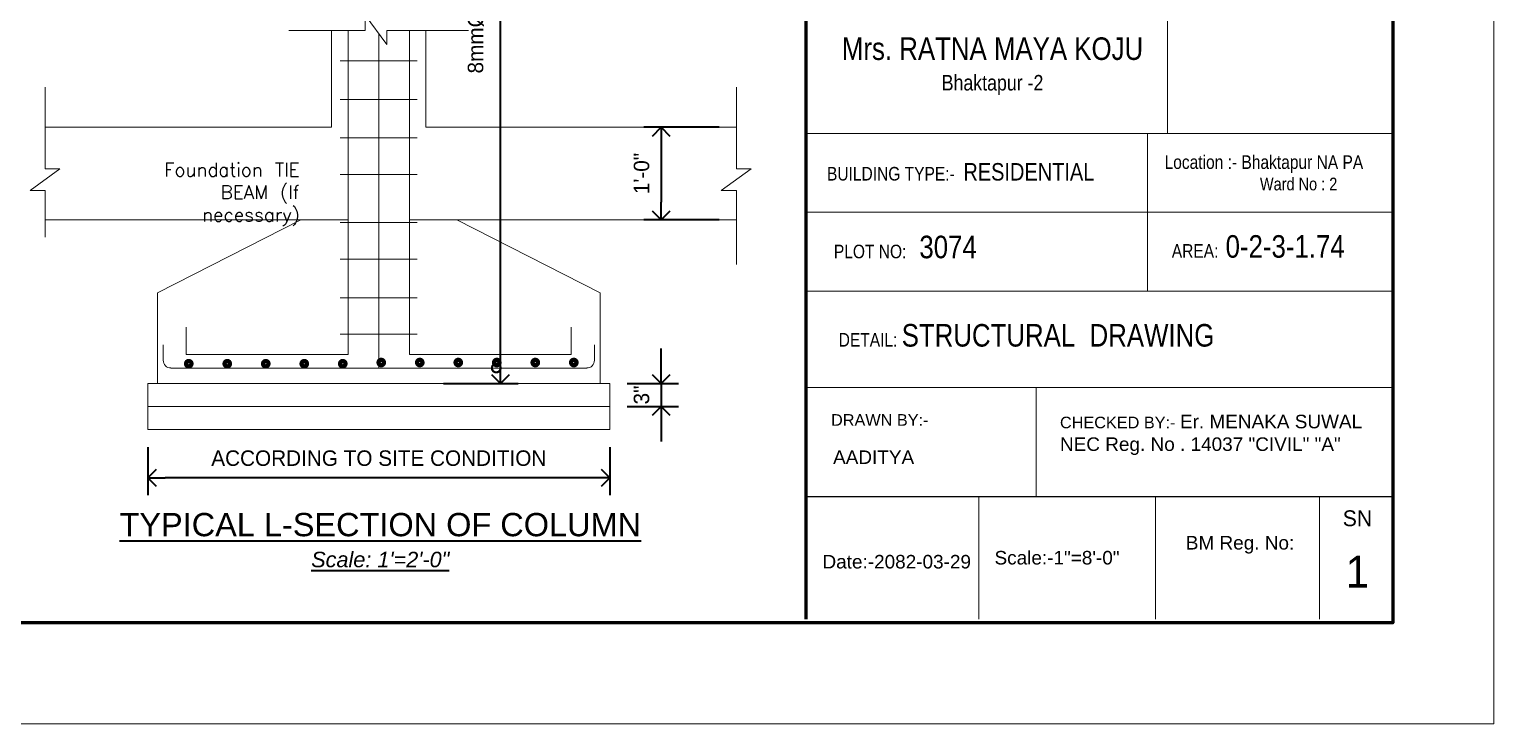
# Model space of a CAD drawing. Header units: inches. Extents: x -12073856 to 12321241, y -1226296 to 1319224.
# Drawn here: x 130506 to 131261, y 48104 to 48463 of the extents above; entities that cross this region are included whole.
import ezdxf

# ---------------------------------------------------------------- set-up
doc = ezdxf.new("R2010")
doc.units = ezdxf.units.IN
doc.header["$MEASUREMENT"] = 0
doc.header["$PDMODE"] = 35
for name, color, linetype, lineweight in [('BORDER', 7, 'Continuous', 60), ('DIM', 6, 'Continuous', 9), ('Hatch', 9, 'Continuous', 9), ('OUTLINE', 1, 'Continuous', 25), ('Rebars', 1, 'Continuous', 13), ('Sill', 4, 'Continuous', 0), ('STIRRUPS', 14, 'Continuous', 18), ('texts', 152, 'Continuous', 35), ('Window', 3, 'Continuous', 0)]:
    doc.layers.add(name, color=color, linetype=linetype, lineweight=lineweight)
doc.styles.add('Capt 1', font='arial.ttf', dxfattribs={"height": 12})
doc.styles.add('PAGE LAYOUT', font='comic.ttf', dxfattribs={"height": 8})
doc.styles.add('PRABIN', font='BKANT.TTF', dxfattribs={"height": 8})
doc.styles.add('S2', font='txt.shx', dxfattribs={"height": 3})
doc.styles.get("Standard").update_dxf_attribs({"font": 'arial.ttf'})
doc.styles.add('style4', font='ARIALN.TTF', dxfattribs={"height": 11})
doc.dimstyles.new("Copy of S-2'", dxfattribs={"dimscale": 96, "dimtxt": 9, "dimasz": 0.09375, "dimexe": 0.09375, "dimexo": 0.09375, "dimgap": 0.0625, "dimtad": 1, "dimdec": 0, "dimlfac": 0.25, "dimzin": 3, "dimdsep": 46, "dimlunit": 3, "dimtxsty": 'PRABIN', "dimblk": 'OPEN90', "dimcen": 0.09375, "dimdle": 0.09375, "dimclrd": 256, "dimclre": 34, "dimclrt": 256, "dimadec": 0, "dimazin": 1, "dimtfac": 1, "dimtdec": 0, "dimtix": 1, "dimtmove": 0, "dimatfit": 3, "dimldrblk": 'DOTSMALL', "dimfxl": 1, "dimtolj": 1, "dimtzin": 1, "dimarcsym": 0})

# ---------------------------------------------------------------- blocks, each defined once
blk = doc.blocks.new('_Open90')
at = {"color": 0, "linetype": 'ByBlock', "lineweight": -2}
for p, q in [((0, 0), (-1, 0)), ((-0.5, 0.5), (0, 0)), ((0, 0), (-0.5, -0.5))]:
    blk.add_line(p, q, dxfattribs=at)
blk = doc.blocks.new('*D807')
at = {"layer": 'Defpoints', "color": 0, "transparency": 16777216}
for p in [(98328.79, -11583.06), (98567.25, -11583.06), (98328.79, -11607.94)]:
    blk.add_point(p, dxfattribs=at)
at = {"layer": 'DIM', "color": 34, "lineweight": -2, "transparency": 16777216}
for p, q in [((98328.79, -11592.06), (98328.79, -11616.94)), ((98567.25, -11592.06), (98567.25, -11616.94))]:
    blk.add_line(p, q, dxfattribs=at)
at = {"layer": 'DIM', "lineweight": -2, "transparency": 16777216}
blk.add_line((98558.25, -11607.94), (98337.79, -11607.94), dxfattribs=at)
at = {"layer": 'DIM', "lineweight": -2, "transparency": 16777216, "xscale": 9, "yscale": 9, "zscale": 9, "rotation": 180}
blk.add_blockref('_Open90', (98328.79, -11607.94), dxfattribs=at)
at = {"layer": 'DIM', "lineweight": -2, "transparency": 16777216, "xscale": 9, "yscale": 9, "zscale": 9}
blk.add_blockref('_Open90', (98567.25, -11607.94), dxfattribs=at)
at = {"layer": 'DIM', "transparency": 16777216, "insert": (98448.02, -11597.82), "char_height": 8, "attachment_point": 5, "style": 'PRABIN'}
blk.add_mtext('\\A1;ACCORDING TO SITE CONDITION', dxfattribs=at)
blk = doc.blocks.new('_DotSmall')
at = {"color": 0, "linetype": 'ByBlock', "const_width": 0.5}
blk.add_lwpolyline([(-0.0625, 0, 1), (0.0625, 0, 1)], format="xyb", close=True, dxfattribs=at)
blk = doc.blocks.new('*D816')
at = {"layer": 'Defpoints', "color": 0, "transparency": 16777216}
for p in [(98567.25, -11559.21), (98567.25, -11571.14), (98593.74, -11571.14)]:
    blk.add_point(p, dxfattribs=at)
at = {"layer": 'DIM', "lineweight": -2, "transparency": 16777216}
for p, q in [((98593.74, -11550.21), (98593.74, -11541.21)), ((98593.74, -11559.21), (98593.74, -11571.14)), ((98593.74, -11580.14), (98593.74, -11589.14))]:
    blk.add_line(p, q, dxfattribs=at)
at = {"layer": 'DIM', "color": 34, "lineweight": -2, "transparency": 16777216}
for p, q in [((98576.25, -11559.21), (98602.74, -11559.21)), ((98576.25, -11571.14), (98602.74, -11571.14))]:
    blk.add_line(p, q, dxfattribs=at)
at = {"layer": 'DIM', "lineweight": -2, "transparency": 16777216, "xscale": 9, "yscale": 9, "zscale": 9}
for p, rotation in [((98593.74, -11559.21), 270), ((98593.74, -11571.14), 90)]:
    blk.add_blockref('_Open90', p, dxfattribs=dict(at, rotation=rotation))
at = {"layer": 'DIM', "transparency": 16777216, "insert": (98583.64, -11565.18), "char_height": 8, "attachment_point": 5, "rotation": 90, "style": 'PRABIN'}
blk.add_mtext('\\A1;3"', dxfattribs=at)
blk = doc.blocks.new('*D817')
at = {"layer": 'Defpoints', "color": 0, "transparency": 16777216}
for p in [(98472.36, -11134.62), (98510.86, -11134.62), (98472.36, -11559.21)]:
    blk.add_point(p, dxfattribs=at)
at = {"layer": 'DIM', "color": 34, "lineweight": -2, "transparency": 16777216}
for p, q in [((98481.36, -11134.62), (98519.86, -11134.62)), ((98481.36, -11559.21), (98519.86, -11559.21))]:
    blk.add_line(p, q, dxfattribs=at)
at = {"layer": 'DIM', "lineweight": -2, "transparency": 16777216}
blk.add_line((98510.86, -11550.21), (98510.86, -11143.62), dxfattribs=at)
at = {"layer": 'DIM', "lineweight": -2, "transparency": 16777216, "xscale": 9, "yscale": 9, "zscale": 9}
for p, rotation in [((98510.86, -11134.62), 90), ((98510.86, -11559.21), 270)]:
    blk.add_blockref('_Open90', p, dxfattribs=dict(at, rotation=rotation))
at = {"layer": 'DIM', "transparency": 16777216, "insert": (98499.13, -11344.42), "char_height": 8, "attachment_point": 5, "rotation": 90, "style": 'PRABIN'}
blk.add_mtext('\\A1;8mm%%C siirrups @ 4"c/c', dxfattribs=at)
blk = doc.blocks.new('*D818')
at = {"layer": 'Defpoints', "color": 0, "ltscale": 0.1, "transparency": 16777216}
for p in [(98632.63, -11427.07), (98593.74, -11474.76), (98632.63, -11474.76)]:
    blk.add_point(p, dxfattribs=at)
at = {"layer": 'OUTLINE', "color": 34, "lineweight": -2, "ltscale": 0.1, "transparency": 16777216}
for p, q in [((98623.63, -11427.07), (98584.74, -11427.07)), ((98623.63, -11474.76), (98584.74, -11474.76))]:
    blk.add_line(p, q, dxfattribs=at)
at = {"layer": 'OUTLINE', "lineweight": -2, "ltscale": 0.1, "transparency": 16777216}
blk.add_line((98593.74, -11436.07), (98593.74, -11465.76), dxfattribs=at)
at = {"layer": 'OUTLINE', "lineweight": -2, "ltscale": 0.1, "transparency": 16777216, "xscale": 9, "yscale": 9, "zscale": 9}
for p, rotation in [((98593.74, -11427.07), 90), ((98593.74, -11474.76), 270)]:
    blk.add_blockref('_Open90', p, dxfattribs=dict(at, rotation=rotation))
at = {"layer": 'OUTLINE', "lineweight": 18, "ltscale": 0.1, "transparency": 16777216, "insert": (98583.64, -11450.91), "char_height": 8, "attachment_point": 5, "rotation": 90, "style": 'PRABIN'}
blk.add_mtext('\\A1;1\'-0"', dxfattribs=at)
blk = doc.blocks.new('FGDF')
at = {"layer": 'DIM'}
for p, q in [((98328.79, -11583.06), (98328.79, -11559.21)), ((98470.37, -11583.06), (98425.66, -11583.06))]:
    blk.add_line(p, q, dxfattribs=at)
at = {"layer": 'Hatch'}
blk.add_line((98508.55, -11551.27), (98517.57, -11551.27), dxfattribs=at)
at = {"layer": 'Hatch', "const_width": 2.25}
for points in [[(98348.55, -11549.06, 1), (98351.3, -11549.06, 1)], [(98368.43, -11549.06, 1), (98371.17, -11549.06, 1)], [(98388.3, -11549.06, 1), (98391.04, -11549.06, 1)], [(98408.17, -11549.06, 1), (98410.91, -11549.06, 1)], [(98428.04, -11549.06, 1), (98430.79, -11549.06, 1)], [(98447.91, -11548.44, 1), (98450.66, -11548.44, 1)], [(98467.79, -11548.44, 1), (98470.53, -11548.44, 1)], [(98487.66, -11548.44, 1), (98490.4, -11548.44, 1)], [(98507.53, -11548.44, 1), (98510.27, -11548.44, 1)], [(98527.4, -11548.44, 1), (98530.15, -11548.44, 1)], [(98547.27, -11548.44, 1), (98550.02, -11548.44, 1)]]:
    blk.add_lwpolyline(points, format="xyb", close=True, dxfattribs=at)
at = {"layer": 'OUTLINE', "lineweight": 18, "ltscale": 0.1}
for p, q in [((98423.67, -11377.11), (98423.67, -11427.07)), ((98472.36, -11377.12), (98472.36, -11427.07)), ((98275.84, -11427.07), (98423.67, -11427.07)), ((98472.36, -11427.07), (98632.63, -11427.07)), ((98275.84, -11474.76), (98423.67, -11474.76)), ((98407.78, -11474.76), (98333.75, -11512.52)), ((98432.12, -11474.76), (98407.78, -11474.76)), ((98463.91, -11474.76), (98488.26, -11474.76)), ((98472.36, -11474.76), (98632.63, -11474.76)), ((98562.28, -11512.52), (98488.26, -11474.76)), ((98333.75, -11559.21), (98333.75, -11512.52)), ((98562.28, -11559.21), (98562.28, -11512.52)), ((98328.79, -11559.21), (98567.25, -11559.21)), ((98567.25, -11583.06), (98567.25, -11559.21)), ((98328.79, -11571.14), (98567.25, -11571.14)), ((98328.79, -11583.06), (98567.25, -11583.06))]:
    blk.add_line(p, q, dxfattribs=at)
for points in [[(98401.51, -11377.11), (98440.98, -11377.11), (98440.98, -11369.28), (98452.2, -11384.35), (98452.2, -11377.12), (98494.31, -11377.12)], [(98275.84, -11483.76), (98275.84, -11459.69), (98268, -11459.69), (98283.41, -11448.47), (98275.84, -11448.47), (98275.84, -11406.36)], [(98632.63, -11497.93), (98632.63, -11459.69), (98624.79, -11459.69), (98640.2, -11448.47), (98632.63, -11448.47), (98632.63, -11406.36)]]:
    blk.add_lwpolyline(points, dxfattribs=at)
at = {"layer": 'Rebars'}
for p, q in [((98432.12, -11377.11), (98432.12, -11474.76)), ((98447.99, -11474.76), (98447.99, -11378.7)), ((98463.91, -11377.12), (98463.91, -11474.76)), ((98432.12, -11474.76), (98432.12, -11544.22)), ((98447.99, -11551.27), (98447.99, -11474.76)), ((98463.91, -11474.76), (98463.91, -11544.22)), ((98348.66, -11530.14), (98348.66, -11544.22)), ((98547.38, -11530.14), (98547.38, -11544.22)), ((98336.73, -11547.29), (98336.73, -11539.34)), ((98559.3, -11547.29), (98559.3, -11539.34)), ((98432.12, -11544.22), (98348.66, -11544.22)), ((98356.61, -11544.22), (98432.12, -11544.22)), ((98463.91, -11544.22), (98547.38, -11544.22)), ((98340.71, -11551.27), (98555.33, -11551.27))]:
    blk.add_line(p, q, dxfattribs=at)
for centre, start, end in [((98340.71, -11547.29), 180, 270), ((98555.33, -11547.29), 270, 0)]:
    blk.add_arc(centre, 3.97, start, end, dxfattribs=at)
at = {"layer": 'STIRRUPS', "ltscale": 0.1}
for p, q in [((98428.09, -11392.79), (98467.89, -11392.79)), ((98428.09, -11412.66), (98467.89, -11412.66)), ((98428.09, -11432.53), (98467.89, -11432.53)), ((98428.09, -11451.41), (98467.89, -11451.41)), ((98428.09, -11476.25), (98467.89, -11476.25)), ((98428.09, -11495.13), (98467.89, -11495.13)), ((98428.09, -11515), (98467.89, -11515)), ((98428.09, -11533.88), (98467.89, -11533.88))]:
    blk.add_line(p, q, dxfattribs=at)
at = {"layer": 'Hatch', "xscale": 8.942399999999907, "yscale": 8.942399999999907, "zscale": 8.94239999999852, "rotation": 270}
blk.add_blockref('_DotSmall', (98508.63, -11551.27), dxfattribs=at)
at = {"layer": 'DIM', "insert": (98407.16, -11445.49), "char_height": 6.9552, "width": 105.3216, "attachment_point": 3, "style": 'S2'}
blk.add_mtext('Foundation TIE BEAM (If necessary)', dxfattribs=at)
at = {"layer": 'texts', "ltscale": 0.1, "insert": (98448.77, -11640.12), "char_height": 12, "width": 399.2872, "attachment_point": 5, "style": 'Capt 1'}
blk.add_mtext('{\\LTYPICAL L-SECTION OF COLUMN\\P\\fArial|b0|i1|c0|p34;\\H0.66667x;Scale: 1\'=2\'-0"}', dxfattribs=at)
at = {"layer": 'DIM'}
dim = blk.add_linear_dim(base=(98510.86, -11134.62), p1=(98472.36, -11559.21), p2=(98472.36, -11134.62), angle=90, text='8mm%%C siirrups @ 4"c/c', dimstyle="Copy of S-2'", dxfattribs=at)
dim.commit()
dim.dimension.update_dxf_attribs({"geometry": '*D817', "text_midpoint": (98510.86, -11344.42), "dimtype": 128})
dim = blk.add_linear_dim(base=(98593.74, -11571.14), p1=(98567.25, -11559.21), p2=(98567.25, -11571.14), angle=90, text='3"', dimstyle="Copy of S-2'", override={"dimtmove": 1}, dxfattribs=at)
dim.commit()
dim.dimension.update_dxf_attribs({"geometry": '*D816', "text_midpoint": (98583.64, -11565.18)})
dim = blk.add_linear_dim(base=(98328.79, -11607.94), p1=(98567.25, -11583.06), p2=(98328.79, -11583.06), text='ACCORDING TO SITE CONDITION', dimstyle="Copy of S-2'", dxfattribs=at)
dim.commit()
dim.dimension.update_dxf_attribs({"geometry": '*D807', "text_midpoint": (98448.02, -11597.82)})
at = {"layer": 'OUTLINE', "lineweight": 18, "ltscale": 0.1}
dim = blk.add_linear_dim(base=(98593.74, -11474.76), p1=(98632.63, -11427.07), p2=(98632.63, -11474.76), angle=90, text='1\'-0"', dimstyle="Copy of S-2'", dxfattribs=at)
dim.commit()
dim.dimension.update_dxf_attribs({"geometry": '*D818', "text_midpoint": (98583.64, -11450.91)})

msp = doc.modelspace()

# ---------------------------------------------------------------- linework, layer by layer
msp.add_line((130906.7, 48221.56), (131209.51, 48221.56))
at = {"layer": 'BORDER'}
msp.add_line((130906.68, 48158.34), (130906.68, 50247.19), dxfattribs=at)
msp.add_lwpolyline([(131209.5, 50247.19), (131209.5, 48156.34), (128146.66, 48156.34), (128146.66, 50247.19)], close=True, dxfattribs=at)
at = {"layer": 'Window'}
for p, q in [((131093.15, 48490.12), (131093.15, 48408.9)), ((130906.68, 48408.9), (131209.5, 48408.9)), ((131082.86, 48408.85), (131082.86, 48327.58)), ((130906.68, 48368.24), (131209.5, 48368.24)), ((130906.68, 48327.58), (131209.5, 48327.58)), ((130906.68, 48327.58), (131209.5, 48327.58)), ((130906.7, 48277.88), (131209.51, 48277.88)), ((131025.32, 48277.88), (131025.32, 48221.56)), ((130906.7, 48221.56), (131209.51, 48221.56)), ((130995.78, 48221.56), (130995.78, 48158.34)), ((131086.88, 48158.34), (131086.88, 48221.56)), ((131171.55, 48158.34), (131171.55, 48221.56))]:
    msp.add_line(p, q, dxfattribs=at)
msp.add_lwpolyline([(131261.5, 50299.19), (131261.5, 48104.34), (128094.66, 48104.34), (128094.66, 50299.19)], close=True, dxfattribs=at)

# ---------------------------------------------------------------- block references
at = {"color": 5, "lineweight": 35}
msp.add_blockref('FGDF', (32238.05, 59839.12), dxfattribs=at)

# ---------------------------------------------------------------- texts
at = {"style": 'style4'}
for s, insert, char_height, width, attachment_point in [('{\\H0.9696x;Mrs. RATNA MAYA KOJU\\P\\H0.6876x;Bhaktapur -2}', (131002.82, 48428.63), 12, 185.7166, 8), ('Location :- Bhaktapur NA PA ', (131091.62, 48397.58), 7, 141.7972, 1), ('BUILDING TYPE:-  {\\H1.286x;RESIDENTIAL}', (130986.38, 48384.46), 7, 141.7972, 8), ('Ward No : 2  ', (131160.8, 48382.74), 6.5364, 82.3747, 5), ('PLOT NO:   {\\H1.662x;3074}', (130920.94, 48356.11), 7, 103.6204, 1), ('AREA:{\\H1.662x; 0-2-3-1.74 }', (131095.35, 48356.4), 7, 149.2127, 1), ('{\\H0.4978x;DETAIL: \\H1.662x;STRUCTURAL  DRAWING }', (130923.42, 48310.54), 14.0625, 274.6325, 1)]:
    msp.add_mtext(s, dxfattribs=dict(at, insert=insert, char_height=char_height, width=width, attachment_point=attachment_point))
for s, insert, char_height, width, attachment_point in [('{\\fArial|b0|i0|c0|p34;DRAWN BY:-}', (130919.48, 48264.05), 6, 255.1453, 1), ('CHECKED BY:- {\\H1.167x;Er. MENAKA SUWAL\\PNEC Reg. No . 14037 "CIVIL" "A"}', (131037.63, 48263.74), 6, 209.7353, 1), ('{\\H1.167x;AADITYA}', (130920.53, 48245.33), 6, 85.7429, 1), ('\\A1; BM Reg. No:', (131129.21, 48201.2), 7, 178.5756, 2), ('Date:-2082-03-29', (130915.06, 48191.42), 7, 178.5756, 1), ('{\\fArial|b0|i0|c0|p34;Scale:-1"=8\'-0"}', (131003.86, 48193.48), 7, 178.5756, 1)]:
    msp.add_mtext(s, dxfattribs=dict(insert=insert, char_height=char_height, width=width, attachment_point=attachment_point))
at = {"layer": 'Sill', "attachment_point": 5, "style": 'PAGE LAYOUT'}
for s, insert, char_height, width in [('SN', (131191.17, 48210.28), 8.173, 26.3998), ('1', (131191.15, 48182.78), 16.35, 52.7996)]:
    msp.add_mtext(s, dxfattribs=dict(at, insert=insert, char_height=char_height, width=width))

doc.saveas('drawing.dxf')
